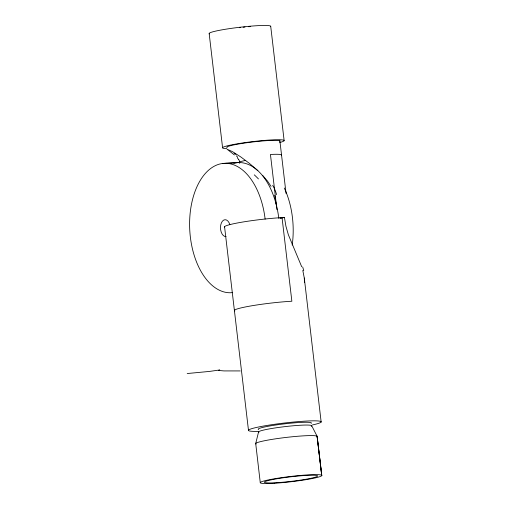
<?xml version="1.0" encoding="UTF-8"?>
<svg xmlns="http://www.w3.org/2000/svg" width="509" height="509" viewBox="0 0 509 509"><rect width="100%" height="100%" fill="white"/><g stroke="black" fill="none" stroke-linecap="round" stroke-linejoin="round"><path stroke-width="0.76" d="M258.585 431.899L255.709 443.511L260.277 482.767M245.732 160.341L239.554 161.811L239.739 163.383M279.905 218.119L284.442 217.489L285.931 226.244L288.361 234.77L301.703 266.741M280.281 218.087L282.947 217.687M283.418 217.623L284.442 217.489M187.204 373.536L209.441 371.424L219.723 369.967L218.717 370.476L224.017 370.921L240.223 370.927M222.891 163.446L236.551 162.695M225.602 163.3L239.262 162.556M234.426 154.952L227.046 149.194L232.467 151.631L240.967 157.065L249.276 163.281L257.859 170.68M262.752 175.529L267.588 181.185L271.062 186.421M237.277 157.675L238.638 159.584M311.705 425.734L317.088 436.232L321.783 475.393M302.804 270.432L304.287 278.035L321.154 422.012M274.631 195.214L276.412 205.28M270.705 26.271L284.13 140.554M317.088 436.232L321.745 475.667L317.183 436.601M279.81 140.274L286.064 193.503M276.928 209.632L270.444 154.469A26.761 2.284 -6.7 0 1 281.312 155.398M209.167 33.569L222.598 147.852M224.564 226.747L248.507 430.544M304.287 278.035L304.516 282.514M233.866 163.166A64.789 38.035 86.9 0 1 278.792 218.386M284.27 187.999A64.789 38.035 86.9 0 1 292.198 245.071M224.603 227.065A36.623 3.13 -6.7 0 1 243.27 221.943A36.623 3.13 -6.7 0 1 282.043 217.61L291.861 301.233A36.623 3.13 -6.7 0 0 251.471 305.833A36.623 3.13 -6.7 0 0 234.853 310.961M226.091 236.577A8.449 4.963 86.9 0 1 220.632 229.705A8.449 4.963 86.9 0 1 223.68 220.098A8.449 4.963 86.9 0 1 229.864 224.679M232.581 292.611A64.789 38.035 86.9 0 1 190.029 233.86A64.789 38.035 86.9 0 1 221.097 163.72A64.789 38.035 86.9 0 1 265.125 219.131M238.708 159.521A6.337 5.103 76.6 0 1 239.784 162.549M236.31 155.849A13.94 8.373 67.6 0 1 237.531 157.065M234.172 153.19A18.299 8.201 59.8 0 1 235.909 154.482M254.296 174.848A61.207 29.471 44 0 1 258.445 178.926M272.69 185.371A34.688 33.429 88.3 0 1 276.584 194.667M226.69 148.641A30.985 2.647 -6.7 0 1 233.796 144.429A30.985 2.647 -6.7 0 1 273.543 139.835A30.985 2.647 -6.7 0 1 279.626 142.533M227.148 147.635A26.761 2.284 -6.7 0 1 252.763 141.973A26.761 2.284 -6.7 0 1 279.753 141.4M209.581 33.899A30.985 2.647 -6.7 0 1 239.243 27.333A30.985 2.647 -6.7 0 1 270.489 26.678M239.338 27.69A26.761 2.284 -6.7 0 1 240.604 27.537M243.124 27.263A26.761 2.284 -6.7 0 1 245.001 27.066M248.659 26.729A26.761 2.284 -6.7 0 1 250.428 26.583M258.922 432.345A26.761 2.284 -6.7 0 1 285.485 426.567A26.761 2.284 -6.7 0 1 311.228 426.3M256.091 444.033A30.985 2.647 -6.7 0 1 285.753 437.473A30.985 2.647 -6.7 0 1 316.999 436.811M258.642 431.358A36.623 3.13 -6.7 0 1 258.75 426.962A36.623 3.13 -6.7 0 1 309.364 420.93A36.623 3.13 -6.7 0 1 312.392 424.958M258.591 429.558A26.761 2.284 -6.7 0 1 284.512 423.851A26.761 2.284 -6.7 0 1 311.12 423.38M302.664 266.92A75.873 45.441 42.4 0 1 303.72 270.661M274.364 483.264A30.985 2.647 -6.7 0 0 321.771 475.629A30.985 2.647 -6.7 0 0 276.966 478.352A30.985 2.647 -6.7 0 0 274.364 483.264M276.635 482.691A26.761 2.284 -6.7 0 0 317.578 476.1A26.761 2.284 -6.7 0 0 278.881 478.447A26.761 2.284 -6.7 0 0 276.635 482.691"/></g></svg>
